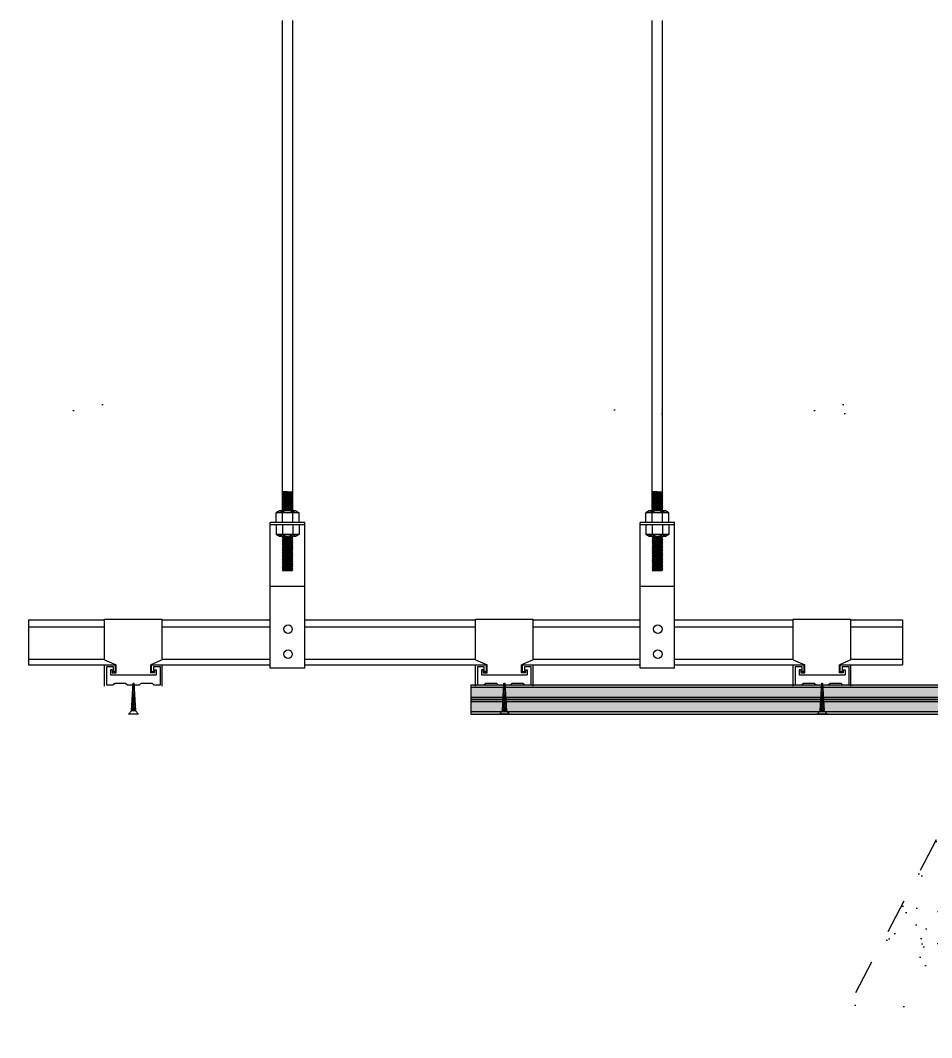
# Model space of a CAD drawing. Header units: millimetres. Extents: x -223175 to 287756, y -120611 to 352956.
# Drawn here: x 268001 to 268791, y 280271 to 281153 of the extents above; entities that cross this region are included whole.
import ezdxf

# ---------------------------------------------------------------- set-up
doc = ezdxf.new("R2010")
doc.units = ezdxf.units.MM
doc.header["$LTSCALE"] = 50
doc.linetypes.add('CEN', pattern=[62, 60, -1, 0, -1])
doc.linetypes.add('HIDDEN', pattern=[2, 1, -1])
for name, color, linetype in [('DE-8', 8, 'Continuous'), ('DETAIL', 7, 'Continuous'), ('DETAIL-HAT', 252, 'Continuous'), ('ELE-1', 7, 'Continuous'), ('f-steel', 4, 'Continuous'), ('IN-HAT', 250, 'Continuous')]:
    doc.layers.add(name, color=color, linetype=linetype)
pattern_1 = [(217.95067, (1012.379, 0), (0.198494, -4.892722), [0, -3.8608, 0, -4.318, 0, -4.1275]), (187.9507, (1012.379, 0), (-4.43871, -7.203387), [0, -2.0828, 0, -3.4798, 0, -1.3335]), (147.95067, (1015.503, 0.0246), (-7.909566, -0.076588), [0, -1.27, 0, -4.572, 0, -5.969]), (137.9507, (1015.503, 0.0246), (-7.617793, -2.289283), [0, -0.635, 0, -2.9972, 0, -3.429])]

# ---------------------------------------------------------------- blocks, each defined once
blk = doc.blocks.new('YTETYYYY')
at = {"layer": 'DE-8'}
for p, q in [((-1.76, 2.81), (1.76, 2.81)), ((-1.72, 2.91), (1.72, 2.91))]:
    blk.add_line(p, q, dxfattribs=at)
at = {"layer": 'DE-8', "linetype": 'Continuous'}
blk.add_lwpolyline([(-4.28, 0), (4.28, 0), (1.73, 2.84), (0.37, 26.9), (-0.37, 26.9), (-1.73, 2.84)], close=True, dxfattribs=at)
at = {"layer": 'DE-8'}
for centre, radius, start, end in [((1.61, 13.41), 5.41, 98.29252, 117.21274), ((1.61, 13.41), 5.91, 98.29252, 114.40075), ((1.61, 13.41), 7.16, 97.05318, 109.27361), ((1.61, 13.41), 7.66, 97.05318, 107.73141), ((1.61, 13.41), 8.91, 96.30184, 104.67958), ((1.61, 13.41), 9.41, 96.13859, 103.69768), ((1.61, 13.41), 10.66, 95.79759, 101.6621), ((1.61, 13.41), 11.16, 95.6826, 100.98005), ((1.61, 4.82), 4.16, 93.12096, 137.64699), ((1.61, 6.11), 4.16, 94.12481, 136.08207), ((1.61, 6.6), 4.16, 94.50623, 135.5005), ((1.61, 7.79), 4.16, 95.43011, 134.11923), ((1.61, 8.28), 4.16, 95.81179, 133.5593), ((1.61, 9.49), 4.16, 96.75664, 132.19827), ((1.61, 9.98), 4.16, 97.1388, 131.65743), ((1.61, 11.09), 4.16, 98.00457, 130.45143), ((1.61, 11.58), 4.16, 98.38735, 129.92637), ((1.61, 12.92), 4.16, 99.43644, 128.51148), ((1.61, 13.41), 4.16, 99.82018, 128.00238), ((1.61, 0.79), 4.16, 89.98744, 142.9158), ((1.61, 1.28), 4.16, 90.36933, 142.23716), ((1.61, 2.55), 4.16, 91.35395, 140.53796), ((1.61, 3.04), 4.16, 91.73547, 139.89757), ((1.61, 4.33), 4.16, 92.7396, 138.25539), ((1.61, -0.37), 4.16, 89.50543, 127.9517), ((1.61, -0.86), 4.16, 88.90124, 114.97145)]:
    blk.add_arc(centre, radius, start, end, dxfattribs=at)
blk = doc.blocks.new('light2')
at = {"layer": 'ELE-1'}
h = blk.add_hatch(dxfattribs=at)
h.set_pattern_fill('AR-SAND', color=1, scale=1.5, angle=29.17402, style=0)
h.set_pattern_definition([(171.674022, (-1106792.613, -163176.79), (-33.6901024, 65.269111), [0, -57.912, 0, -64.77, 0, -61.9125]), (201.674022, (-1106792.61, -163176.79), (-111.288674, 61.014692), [0, -31.242, 0, -52.197, 0, -20.0025]), (241.674022, (-1106751.695, -163153.95), (-103.702526, -57.6487944), [0, -19.05, 0, -68.58, 0, -89.535]), (251.674022, (-1106751.7, -163153.95), (-116.304614, -26.633539), [0, -9.525, 0, -44.958, 0, -51.435])])
edge = h.paths.add_edge_path()
edge.add_line((-60292.15, -8065.02), (-60300.52, -8049.12))
edge.add_line((-60308.77, -8033.45), (-60333.86, -8033.45))
edge.add_line((-60329.53, -8033.69), (-60345.88, -8057.57))
edge.add_line((-60345.88, -8057.57), (-60480.4, -8310.47))
edge.add_line((-60467.31, -8286.89), (-60175.32, -8286.89))
edge.add_line((-60162.93, -8311.18), (-60291.84, -8064.86))
h = blk.add_hatch(dxfattribs=at)
h.set_pattern_fill('AR-SAND', color=1, scale=0.375, angle=29.17402, style=0)
h.set_pattern_definition([(171.6740218, (-1106824.226, -163161.148), (-8.4225256, 16.31727775), [0, -14.478, 0, -16.1925, 0, -15.478125]), (201.6740218, (-1106824.226, -163161.148), (-27.82216854, 15.25367303), [0, -7.8105, 0, -13.04925, 0, -5.000625]), (241.6740218, (-1106813.996, -163155.437), (-25.9256315, -14.4121986), [0, -4.7625, 0, -17.145, 0, -22.38375]), (251.6740218, (-1106813.996, -163155.437), (-29.0761535, -6.65838476), [0, -2.38125, 0, -11.2395, 0, -12.85875])])
edge = h.paths.add_edge_path()
edge.add_line((-60378.19, -8117.64), (-60336.08, -8038.4))
edge.add_line((-60336.08, -8038.4), (-60327.62, -8039.92))
edge.add_line((-60327.62, -8039.92), (-60306.67, -8037.44))
edge.add_line((-60305.44, -8039.77), (-60302.44, -8045.47))
edge.add_line((-60302.44, -8045.47), (-60254.8, -8135.96))
edge.add_line((-60256, -8133.67), (-60380.02, -8125.98))
h = blk.add_hatch(dxfattribs=at)
h.set_pattern_fill('AR-SAND', color=1, scale=0.75, angle=29.17402, style=0)
h.set_pattern_definition([(171.6740218, (-1106775.13, -163208.106), (-16.8450512, 32.6345555), [0, -28.956, 0, -32.385, 0, -30.95625]), (201.674022, (-1106775.13, -163208.106), (-55.644337, 30.507346), [0, -15.621, 0, -26.0985, 0, -10.00125]), (241.6740218, (-1106754.672, -163196.684), (-51.851263, -28.8243972), [0, -9.525, 0, -34.29, 0, -44.7675]), (251.674022, (-1106754.67, -163196.684), (-58.152307, -13.3167695), [0, -4.7625, 0, -22.479, 0, -25.7175])])
edge = h.paths.add_edge_path()
edge.add_line((-60277.48, -8092.88), (-60282.93, -8082.52))
edge.add_line((-60289.34, -8070.35), (-60354.81, -8073.24))
edge.add_line((-60330.04, -8069.55), (-60359.02, -8081.23))
edge.add_line((-60359.02, -8081.23), (-60447.34, -8248.97))
edge.add_line((-60447.34, -8248.97), (-60194.96, -8249.59))
edge.add_line((-60188.2, -8262.95), (-60277.26, -8092.77))
at = {"color": 1, "linetype": 'HIDDEN', "ltscale": 0.6}
for p, q in [((-60333.86, -8033.45), (-60467.31, -8286.89)), ((-60308.77, -8033.45), (-60175.32, -8286.89))]:
    blk.add_line(p, q, dxfattribs=at)
blk = doc.blocks.new('*U2617')
at = {"layer": 'DETAIL-HAT', "ltscale": 1.5}
h = blk.add_hatch(dxfattribs=at)
h.set_pattern_fill('AR-SAND', color=256, scale=0.1, angle=180.45067)
h.set_pattern_definition(pattern_1)
h.paths.add_polyline_path([(0, 12.5), (447.3, 12.5), (447.3, 0), (0, 0)])
at = {"color": 0}
blk.add_lwpolyline([(0, 12.5), (447.3, 12.5), (447.3, 0), (0, 0)], close=True, dxfattribs=at)
at = {"layer": 'DETAIL-HAT'}
for p, q in [((0, 10.5), (447.3, 10.5)), ((0, 2), (447.3, 2))]:
    blk.add_line(p, q, dxfattribs=at)
blk = doc.blocks.new('*U2620')
at = {"layer": 'DETAIL-HAT', "ltscale": 1.5}
h = blk.add_hatch(dxfattribs=at)
h.set_pattern_fill('AR-SAND', color=256, scale=0.1, angle=180.45067)
h.set_pattern_definition(pattern_1)
h.paths.add_polyline_path([(0, 12.5), (447.3, 12.5), (447.3, 0), (0, 0)])
at = {"color": 0}
blk.add_lwpolyline([(0, 12.5), (447.3, 12.5), (447.3, 0), (0, 0)], close=True, dxfattribs=at)
at = {"layer": 'DETAIL-HAT'}
for p, q in [((0, 10.5), (447.3, 10.5)), ((0, 2), (447.3, 2))]:
    blk.add_line(p, q, dxfattribs=at)

msp = doc.modelspace()

# ---------------------------------------------------------------- hatches: boundary and pattern name
at = {"layer": 'IN-HAT', "linetype": 'CEN', "ltscale": 100}
h = msp.add_hatch(dxfattribs=at)
h.set_pattern_fill('AR-SAND', color=256, scale=2, style=0)
h.set_pattern_definition([(37.5, (318004.71, 269968.585), (-3.20006, 97.88265), [0, -77.216, 0, -86.36, 0, -82.55]), (7.5, (318004.71, 269968.59), (89.90466, 143.36502), [0, -41.656, 0, -69.596, 0, -26.67]), (327.5, (317942.226, 269968.585), (158.19847, 0.28744), [0, -25.4, 0, -91.44, 0, -119.38]), (317.5, (317942.23, 269968.59), (152.7113, 44.58586), [0, -12.7, 0, -59.944, 0, -68.58])])
h.paths.add_polyline_path([(268001.2575, 280811.3135), (268952.8553, 280811.3135), (268952.8553, 280820.8135), (268001.2575, 280820.8135)])
h = msp.add_hatch(dxfattribs=at)
h.set_pattern_fill('AR-SAND', color=256, scale=2, style=0)
h.set_pattern_definition([(37.5, (318647.06, 269968.585), (-3.20006, 97.88265), [0, -77.216, 0, -86.36, 0, -82.55]), (7.5, (318647.06, 269968.59), (89.90466, 143.36502), [0, -41.656, 0, -69.596, 0, -26.67]), (327.5, (318584.58, 269968.585), (158.19847, 0.28744), [0, -25.4, 0, -91.44, 0, -119.38]), (317.5, (318584.58, 269968.59), (152.7113, 44.58586), [0, -12.7, 0, -59.944, 0, -68.58])])
h.paths.add_polyline_path([(268643.6111, 280811.3135), (269595.2089, 280811.3135), (269595.2089, 280820.8135), (268643.6111, 280820.8135)])

# ---------------------------------------------------------------- linework, layer by layer
at = {"layer": 'f-steel', "color": 251}
for p, q in [((268228.4211, 280727.4277), (268228.4211, 281152.9489)), ((268237.4211, 280727.4277), (268237.4211, 281152.9489)), ((268549.048, 280727.4277), (268549.048, 281152.9489)), ((268558.048, 280727.4277), (268558.048, 281152.9489)), ((268229.1711, 280743.9277), (268228.4211, 280744.6777)), ((268228.4211, 280744.6777), (268237.4211, 280743.9277)), ((268228.4211, 280743.1777), (268229.1711, 280743.9277)), ((268229.1711, 280742.4277), (268228.4211, 280743.1777)), ((268228.4211, 280743.1777), (268237.4211, 280742.4277)), ((268229.1711, 280743.9277), (268236.6711, 280743.1777)), ((268236.6711, 280744.6777), (268237.4211, 280743.9277)), ((268237.4211, 280743.9277), (268236.6711, 280743.1777)), ((268236.6711, 280743.1777), (268237.4211, 280742.4277)), ((268549.798, 280743.9277), (268549.048, 280744.6777)), ((268549.048, 280744.6777), (268558.048, 280743.9277)), ((268549.048, 280743.1777), (268549.798, 280743.9277)), ((268549.798, 280742.4277), (268549.048, 280743.1777)), ((268549.048, 280743.1777), (268558.048, 280742.4277)), ((268549.798, 280743.9277), (268557.298, 280743.1777)), ((268557.298, 280744.6777), (268558.048, 280743.9277)), ((268558.048, 280743.9277), (268557.298, 280743.1777)), ((268557.298, 280743.1777), (268558.048, 280742.4277)), ((268228.4211, 280741.6777), (268229.1711, 280742.4277)), ((268229.1711, 280740.9277), (268228.4211, 280741.6777)), ((268228.4211, 280741.6777), (268237.4211, 280740.9277)), ((268228.4211, 280740.1777), (268229.1711, 280740.9277)), ((268229.1711, 280739.4277), (268228.4211, 280740.1777)), ((268228.4211, 280740.1777), (268237.4211, 280739.4277)), ((268228.4211, 280738.6777), (268229.1711, 280739.4277)), ((268229.1711, 280737.9277), (268228.4211, 280738.6777)), ((268228.4211, 280738.6777), (268237.4211, 280737.9277)), ((268228.4211, 280737.1777), (268229.1711, 280737.9277)), ((268229.1711, 280736.4277), (268228.4211, 280737.1777)), ((268228.4211, 280737.1777), (268237.4211, 280736.4277)), ((268228.4211, 280735.6777), (268229.1711, 280736.4277)), ((268229.1711, 280734.9277), (268228.4211, 280735.6777)), ((268228.4211, 280735.6777), (268237.4211, 280734.9277)), ((268228.4211, 280734.1777), (268229.1711, 280734.9277)), ((268229.1711, 280733.4277), (268228.4211, 280734.1777)), ((268228.4211, 280734.1777), (268237.4211, 280733.4277)), ((268229.1711, 280742.4277), (268236.6711, 280741.6777)), ((268229.1711, 280740.9277), (268236.6711, 280740.1777)), ((268229.1711, 280739.4277), (268236.6711, 280738.6777)), ((268229.1711, 280737.9277), (268236.6711, 280737.1777)), ((268229.1711, 280736.4277), (268236.6711, 280735.6777)), ((268229.1711, 280734.9277), (268236.6711, 280734.1777)), ((268237.4211, 280742.4277), (268236.6711, 280741.6777)), ((268236.6711, 280741.6777), (268237.4211, 280740.9277)), ((268237.4211, 280740.9277), (268236.6711, 280740.1777)), ((268236.6711, 280740.1777), (268237.4211, 280739.4277)), ((268237.4211, 280739.4277), (268236.6711, 280738.6777)), ((268236.6711, 280738.6777), (268237.4211, 280737.9277)), ((268237.4211, 280737.9277), (268236.6711, 280737.1777)), ((268236.6711, 280737.1777), (268237.4211, 280736.4277)), ((268237.4211, 280736.4277), (268236.6711, 280735.6777)), ((268236.6711, 280735.6777), (268237.4211, 280734.9277)), ((268237.4211, 280734.9277), (268236.6711, 280734.1777)), ((268236.6711, 280734.1777), (268237.4211, 280733.4277)), ((268549.048, 280741.6777), (268549.798, 280742.4277)), ((268549.798, 280740.9277), (268549.048, 280741.6777)), ((268549.048, 280741.6777), (268558.048, 280740.9277)), ((268549.048, 280740.1777), (268549.798, 280740.9277)), ((268549.798, 280739.4277), (268549.048, 280740.1777)), ((268549.048, 280740.1777), (268558.048, 280739.4277)), ((268549.048, 280738.6777), (268549.798, 280739.4277)), ((268549.798, 280737.9277), (268549.048, 280738.6777)), ((268549.048, 280738.6777), (268558.048, 280737.9277)), ((268549.048, 280737.1777), (268549.798, 280737.9277)), ((268549.798, 280736.4277), (268549.048, 280737.1777)), ((268549.048, 280737.1777), (268558.048, 280736.4277)), ((268549.048, 280735.6777), (268549.798, 280736.4277)), ((268549.798, 280734.9277), (268549.048, 280735.6777)), ((268549.048, 280735.6777), (268558.048, 280734.9277)), ((268549.048, 280734.1777), (268549.798, 280734.9277)), ((268549.798, 280733.4277), (268549.048, 280734.1777)), ((268549.048, 280734.1777), (268558.048, 280733.4277)), ((268549.798, 280742.4277), (268557.298, 280741.6777)), ((268549.798, 280740.9277), (268557.298, 280740.1777)), ((268549.798, 280739.4277), (268557.298, 280738.6777)), ((268549.798, 280737.9277), (268557.298, 280737.1777)), ((268549.798, 280736.4277), (268557.298, 280735.6777)), ((268549.798, 280734.9277), (268557.298, 280734.1777)), ((268558.048, 280742.4277), (268557.298, 280741.6777)), ((268557.298, 280741.6777), (268558.048, 280740.9277)), ((268558.048, 280740.9277), (268557.298, 280740.1777)), ((268557.298, 280740.1777), (268558.048, 280739.4277)), ((268558.048, 280739.4277), (268557.298, 280738.6777)), ((268557.298, 280738.6777), (268558.048, 280737.9277)), ((268558.048, 280737.9277), (268557.298, 280737.1777)), ((268557.298, 280737.1777), (268558.048, 280736.4277)), ((268558.048, 280736.4277), (268557.298, 280735.6777)), ((268557.298, 280735.6777), (268558.048, 280734.9277)), ((268558.048, 280734.9277), (268557.298, 280734.1777)), ((268557.298, 280734.1777), (268558.048, 280733.4277)), ((268225.9211, 280727.4277), (268222.9211, 280725.9277)), ((268242.9211, 280725.9277), (268222.9211, 280725.9277)), ((268222.9211, 280717.4277), (268222.9211, 280725.9277)), ((268239.9211, 280727.4277), (268225.9211, 280727.4277)), ((268228.4211, 280732.6777), (268229.1711, 280733.4277)), ((268229.1711, 280731.9277), (268228.4211, 280732.6777)), ((268228.4211, 280732.6777), (268237.4211, 280731.9277)), ((268228.4211, 280731.1777), (268229.1711, 280731.9277)), ((268229.1711, 280730.4277), (268228.4211, 280731.1777)), ((268228.4211, 280731.1777), (268237.4211, 280730.4277)), ((268228.4211, 280729.6777), (268229.1711, 280730.4277)), ((268229.1711, 280728.9277), (268228.4211, 280729.6777)), ((268228.4211, 280729.6777), (268237.4211, 280728.9277)), ((268228.4211, 280728.1777), (268229.1711, 280728.9277)), ((268229.1711, 280727.4277), (268228.4211, 280728.1777)), ((268228.4211, 280728.1777), (268235.9211, 280727.4277)), ((268228.4211, 280717.4277), (268228.4211, 280725.9277)), ((268229.1711, 280733.4277), (268236.6711, 280732.6777)), ((268229.1711, 280731.9277), (268236.6711, 280731.1777)), ((268229.1711, 280730.4277), (268236.6711, 280729.6777)), ((268229.1711, 280728.9277), (268236.6711, 280728.1777)), ((268237.4211, 280733.4277), (268236.6711, 280732.6777)), ((268236.6711, 280732.6777), (268237.4211, 280731.9277)), ((268237.4211, 280731.9277), (268236.6711, 280731.1777)), ((268236.6711, 280731.1777), (268237.4211, 280730.4277)), ((268237.4211, 280730.4277), (268236.6711, 280729.6777)), ((268236.6711, 280729.6777), (268237.4211, 280728.9277)), ((268237.4211, 280728.9277), (268236.6711, 280728.1777)), ((268236.6711, 280728.1777), (268237.4211, 280727.4277)), ((268237.4211, 280717.4277), (268237.4211, 280725.9277)), ((268242.9211, 280725.9277), (268239.9211, 280727.4277)), ((268242.9211, 280717.4277), (268242.9211, 280725.9277)), ((268546.548, 280727.4277), (268543.548, 280725.9277)), ((268563.548, 280725.9277), (268543.548, 280725.9277)), ((268543.548, 280717.4277), (268543.548, 280725.9277)), ((268560.548, 280727.4277), (268546.548, 280727.4277)), ((268549.048, 280732.6777), (268549.798, 280733.4277)), ((268549.798, 280731.9277), (268549.048, 280732.6777)), ((268549.048, 280732.6777), (268558.048, 280731.9277)), ((268549.048, 280731.1777), (268549.798, 280731.9277)), ((268549.798, 280730.4277), (268549.048, 280731.1777)), ((268549.048, 280731.1777), (268558.048, 280730.4277)), ((268549.048, 280729.6777), (268549.798, 280730.4277)), ((268549.798, 280728.9277), (268549.048, 280729.6777)), ((268549.048, 280729.6777), (268558.048, 280728.9277)), ((268549.048, 280728.1777), (268549.798, 280728.9277)), ((268549.798, 280727.4277), (268549.048, 280728.1777)), ((268549.048, 280728.1777), (268556.548, 280727.4277)), ((268549.048, 280717.4277), (268549.048, 280725.9277)), ((268549.798, 280733.4277), (268557.298, 280732.6777)), ((268549.798, 280731.9277), (268557.298, 280731.1777)), ((268549.798, 280730.4277), (268557.298, 280729.6777)), ((268549.798, 280728.9277), (268557.298, 280728.1777)), ((268558.048, 280733.4277), (268557.298, 280732.6777)), ((268557.298, 280732.6777), (268558.048, 280731.9277)), ((268558.048, 280731.9277), (268557.298, 280731.1777)), ((268557.298, 280731.1777), (268558.048, 280730.4277)), ((268558.048, 280730.4277), (268557.298, 280729.6777)), ((268557.298, 280729.6777), (268558.048, 280728.9277)), ((268558.048, 280728.9277), (268557.298, 280728.1777)), ((268557.298, 280728.1777), (268558.048, 280727.4277)), ((268558.048, 280717.4277), (268558.048, 280725.9277)), ((268563.548, 280725.9277), (268560.548, 280727.4277)), ((268563.548, 280717.4277), (268563.548, 280725.9277)), ((268217.9211, 280590.9996), (268217.9211, 280717.4277)), ((268247.9211, 280717.4277), (268217.9211, 280717.4277)), ((268247.9211, 280590.9996), (268247.9211, 280717.4277)), ((268538.548, 280590.9996), (268538.548, 280717.4277)), ((268568.548, 280717.4277), (268538.548, 280717.4277)), ((268568.548, 280590.9996), (268568.548, 280717.4277)), ((268247.9211, 280715.4277), (268217.9211, 280715.4277)), ((268222.9211, 280715.4277), (268222.9211, 280706.9277)), ((268228.4211, 280715.4277), (268228.4211, 280706.9277)), ((268237.4211, 280715.4277), (268237.4211, 280706.9277)), ((268242.9211, 280715.4277), (268242.9211, 280706.9277)), ((268568.548, 280715.4277), (268538.548, 280715.4277)), ((268543.548, 280715.4277), (268543.548, 280706.9277)), ((268549.048, 280715.4277), (268549.048, 280706.9277)), ((268558.048, 280715.4277), (268558.048, 280706.9277)), ((268563.548, 280715.4277), (268563.548, 280706.9277)), ((268242.9211, 280706.9277), (268222.9211, 280706.9277)), ((268225.9211, 280705.4277), (268222.9211, 280706.9277)), ((268239.9211, 280705.4277), (268225.9211, 280705.4277)), ((268229.1711, 280704.6777), (268228.4211, 280705.4277)), ((268228.4211, 280703.9277), (268229.1711, 280704.6777)), ((268237.4211, 280703.1777), (268228.4211, 280703.9277)), ((268229.1711, 280703.1777), (268228.4211, 280703.9277)), ((268228.4211, 280702.4277), (268229.1711, 280703.1777)), ((268237.4211, 280701.6777), (268228.4211, 280702.4277)), ((268229.1711, 280701.6777), (268228.4211, 280702.4277)), ((268228.4211, 280700.9277), (268229.1711, 280701.6777)), ((268237.4211, 280700.1777), (268228.4211, 280700.9277)), ((268229.1711, 280700.1777), (268228.4211, 280700.9277)), ((268228.4211, 280699.4277), (268229.1711, 280700.1777)), ((268237.4211, 280698.6777), (268228.4211, 280699.4277)), ((268229.1711, 280698.6777), (268228.4211, 280699.4277)), ((268228.4211, 280697.9277), (268229.1711, 280698.6777)), ((268236.6711, 280703.9277), (268229.1711, 280704.6777)), ((268236.6711, 280702.4277), (268229.1711, 280703.1777)), ((268236.6711, 280700.9277), (268229.1711, 280701.6777)), ((268236.6711, 280699.4277), (268229.1711, 280700.1777)), ((268236.6711, 280697.9277), (268229.1711, 280698.6777)), ((268237.4211, 280704.6777), (268229.9211, 280705.4277)), ((268236.6711, 280705.4277), (268237.4211, 280704.6777)), ((268237.4211, 280704.6777), (268236.6711, 280703.9277)), ((268236.6711, 280703.9277), (268237.4211, 280703.1777)), ((268237.4211, 280703.1777), (268236.6711, 280702.4277)), ((268236.6711, 280702.4277), (268237.4211, 280701.6777)), ((268237.4211, 280701.6777), (268236.6711, 280700.9277)), ((268236.6711, 280700.9277), (268237.4211, 280700.1777)), ((268237.4211, 280700.1777), (268236.6711, 280699.4277)), ((268236.6711, 280699.4277), (268237.4211, 280698.6777)), ((268237.4211, 280698.6777), (268236.6711, 280697.9277)), ((268242.9211, 280706.9277), (268239.9211, 280705.4277)), ((268563.548, 280706.9277), (268543.548, 280706.9277)), ((268546.548, 280705.4277), (268543.548, 280706.9277)), ((268560.548, 280705.4277), (268546.548, 280705.4277)), ((268549.798, 280704.6777), (268549.048, 280705.4277)), ((268549.048, 280703.9277), (268549.798, 280704.6777)), ((268558.048, 280703.1777), (268549.048, 280703.9277)), ((268549.798, 280703.1777), (268549.048, 280703.9277)), ((268549.048, 280702.4277), (268549.798, 280703.1777)), ((268558.048, 280701.6777), (268549.048, 280702.4277)), ((268549.798, 280701.6777), (268549.048, 280702.4277)), ((268549.048, 280700.9277), (268549.798, 280701.6777)), ((268558.048, 280700.1777), (268549.048, 280700.9277)), ((268549.798, 280700.1777), (268549.048, 280700.9277)), ((268549.048, 280699.4277), (268549.798, 280700.1777)), ((268558.048, 280698.6777), (268549.048, 280699.4277)), ((268549.798, 280698.6777), (268549.048, 280699.4277)), ((268549.048, 280697.9277), (268549.798, 280698.6777)), ((268557.298, 280703.9277), (268549.798, 280704.6777)), ((268557.298, 280702.4277), (268549.798, 280703.1777)), ((268557.298, 280700.9277), (268549.798, 280701.6777)), ((268557.298, 280699.4277), (268549.798, 280700.1777)), ((268557.298, 280697.9277), (268549.798, 280698.6777)), ((268558.048, 280704.6777), (268550.548, 280705.4277)), ((268557.298, 280705.4277), (268558.048, 280704.6777)), ((268558.048, 280704.6777), (268557.298, 280703.9277)), ((268557.298, 280703.9277), (268558.048, 280703.1777)), ((268558.048, 280703.1777), (268557.298, 280702.4277)), ((268557.298, 280702.4277), (268558.048, 280701.6777)), ((268558.048, 280701.6777), (268557.298, 280700.9277)), ((268557.298, 280700.9277), (268558.048, 280700.1777)), ((268558.048, 280700.1777), (268557.298, 280699.4277)), ((268557.298, 280699.4277), (268558.048, 280698.6777)), ((268558.048, 280698.6777), (268557.298, 280697.9277)), ((268563.548, 280706.9277), (268560.548, 280705.4277)), ((268217.9211, 280590.9996), (268217.9211, 280697.8521)), ((268237.4211, 280697.1777), (268228.4211, 280697.9277)), ((268229.1711, 280697.1777), (268228.4211, 280697.9277)), ((268228.4211, 280696.4277), (268229.1711, 280697.1777)), ((268237.4211, 280695.6777), (268228.4211, 280696.4277)), ((268229.1711, 280695.6777), (268228.4211, 280696.4277)), ((268228.4211, 280694.9277), (268229.1711, 280695.6777)), ((268237.4211, 280694.1777), (268228.4211, 280694.9277)), ((268229.1711, 280694.1777), (268228.4211, 280694.9277)), ((268228.4211, 280693.4277), (268229.1711, 280694.1777)), ((268237.4211, 280692.6777), (268228.4211, 280693.4277)), ((268229.1711, 280692.6777), (268228.4211, 280693.4277)), ((268228.4211, 280691.9277), (268229.1711, 280692.6777)), ((268229.1711, 280691.1777), (268228.4211, 280691.9277)), ((268237.4211, 280691.1777), (268228.4211, 280691.9277)), ((268228.4211, 280690.4277), (268229.1711, 280691.1777)), ((268237.4211, 280689.6777), (268228.4211, 280690.4277)), ((268229.1711, 280689.6777), (268228.4211, 280690.4277)), ((268228.4211, 280688.9277), (268229.1711, 280689.6777)), ((268236.6711, 280696.4277), (268229.1711, 280697.1777)), ((268236.6711, 280694.9277), (268229.1711, 280695.6777)), ((268236.6711, 280693.4277), (268229.1711, 280694.1777)), ((268236.6711, 280691.9277), (268229.1711, 280692.6777)), ((268236.6711, 280690.4277), (268229.1711, 280691.1777)), ((268236.6711, 280688.9277), (268229.1711, 280689.6777)), ((268236.6711, 280697.9277), (268237.4211, 280697.1777)), ((268237.4211, 280697.1777), (268236.6711, 280696.4277)), ((268236.6711, 280696.4277), (268237.4211, 280695.6777)), ((268237.4211, 280695.6777), (268236.6711, 280694.9277)), ((268236.6711, 280694.9277), (268237.4211, 280694.1777)), ((268237.4211, 280694.1777), (268236.6711, 280693.4277)), ((268236.6711, 280693.4277), (268237.4211, 280692.6777)), ((268237.4211, 280692.6777), (268236.6711, 280691.9277)), ((268236.6711, 280691.9277), (268237.4211, 280691.1777)), ((268237.4211, 280691.1777), (268236.6711, 280690.4277)), ((268236.6711, 280690.4277), (268237.4211, 280689.6777)), ((268237.4211, 280689.6777), (268236.6711, 280688.9277)), ((268247.9211, 280590.9996), (268247.9211, 280697.8521)), ((268538.548, 280590.9996), (268538.548, 280697.8521)), ((268558.048, 280697.1777), (268549.048, 280697.9277)), ((268549.798, 280697.1777), (268549.048, 280697.9277)), ((268549.048, 280696.4277), (268549.798, 280697.1777)), ((268558.048, 280695.6777), (268549.048, 280696.4277)), ((268549.798, 280695.6777), (268549.048, 280696.4277)), ((268549.048, 280694.9277), (268549.798, 280695.6777)), ((268558.048, 280694.1777), (268549.048, 280694.9277)), ((268549.798, 280694.1777), (268549.048, 280694.9277)), ((268549.048, 280693.4277), (268549.798, 280694.1777)), ((268558.048, 280692.6777), (268549.048, 280693.4277)), ((268549.798, 280692.6777), (268549.048, 280693.4277)), ((268549.048, 280691.9277), (268549.798, 280692.6777)), ((268549.798, 280691.1777), (268549.048, 280691.9277)), ((268558.048, 280691.1777), (268549.048, 280691.9277)), ((268549.048, 280690.4277), (268549.798, 280691.1777)), ((268558.048, 280689.6777), (268549.048, 280690.4277)), ((268549.798, 280689.6777), (268549.048, 280690.4277)), ((268549.048, 280688.9277), (268549.798, 280689.6777)), ((268557.298, 280696.4277), (268549.798, 280697.1777)), ((268557.298, 280694.9277), (268549.798, 280695.6777)), ((268557.298, 280693.4277), (268549.798, 280694.1777)), ((268557.298, 280691.9277), (268549.798, 280692.6777)), ((268557.298, 280690.4277), (268549.798, 280691.1777)), ((268557.298, 280688.9277), (268549.798, 280689.6777)), ((268557.298, 280697.9277), (268558.048, 280697.1777)), ((268558.048, 280697.1777), (268557.298, 280696.4277)), ((268557.298, 280696.4277), (268558.048, 280695.6777)), ((268558.048, 280695.6777), (268557.298, 280694.9277)), ((268557.298, 280694.9277), (268558.048, 280694.1777)), ((268558.048, 280694.1777), (268557.298, 280693.4277)), ((268557.298, 280693.4277), (268558.048, 280692.6777)), ((268558.048, 280692.6777), (268557.298, 280691.9277)), ((268557.298, 280691.9277), (268558.048, 280691.1777)), ((268558.048, 280691.1777), (268557.298, 280690.4277)), ((268557.298, 280690.4277), (268558.048, 280689.6777)), ((268558.048, 280689.6777), (268557.298, 280688.9277)), ((268568.548, 280590.9996), (268568.548, 280697.8521)), ((268237.4211, 280688.1777), (268228.4211, 280688.9277)), ((268229.1711, 280688.1777), (268228.4211, 280688.9277)), ((268228.4211, 280687.4277), (268229.1711, 280688.1777)), ((268237.4211, 280686.6777), (268228.4211, 280687.4277)), ((268229.1711, 280686.6777), (268228.4211, 280687.4277)), ((268228.4211, 280685.9277), (268229.1711, 280686.6777)), ((268237.4211, 280685.1777), (268228.4211, 280685.9277)), ((268229.1711, 280685.1777), (268228.4211, 280685.9277)), ((268228.4211, 280684.4277), (268229.1711, 280685.1777)), ((268237.4211, 280683.6777), (268228.4211, 280684.4277)), ((268229.1711, 280683.6777), (268228.4211, 280684.4277)), ((268228.4211, 280682.9277), (268229.1711, 280683.6777)), ((268237.4211, 280682.1777), (268228.4211, 280682.9277)), ((268229.1711, 280682.1777), (268228.4211, 280682.9277)), ((268228.4211, 280681.4277), (268229.1711, 280682.1777)), ((268237.4211, 280680.6777), (268228.4211, 280681.4277)), ((268229.1711, 280680.6777), (268228.4211, 280681.4277)), ((268236.6711, 280687.4277), (268229.1711, 280688.1777)), ((268236.6711, 280685.9277), (268229.1711, 280686.6777)), ((268236.6711, 280684.4277), (268229.1711, 280685.1777)), ((268236.6711, 280682.9277), (268229.1711, 280683.6777)), ((268236.6711, 280681.4277), (268229.1711, 280682.1777)), ((268236.6711, 280688.9277), (268237.4211, 280688.1777)), ((268237.4211, 280688.1777), (268236.6711, 280687.4277)), ((268236.6711, 280687.4277), (268237.4211, 280686.6777)), ((268237.4211, 280686.6777), (268236.6711, 280685.9277)), ((268236.6711, 280685.9277), (268237.4211, 280685.1777)), ((268237.4211, 280685.1777), (268236.6711, 280684.4277)), ((268236.6711, 280684.4277), (268237.4211, 280683.6777)), ((268237.4211, 280683.6777), (268236.6711, 280682.9277)), ((268236.6711, 280682.9277), (268237.4211, 280682.1777)), ((268237.4211, 280682.1777), (268236.6711, 280681.4277)), ((268236.6711, 280681.4277), (268237.4211, 280680.6777)), ((268558.048, 280688.1777), (268549.048, 280688.9277)), ((268549.798, 280688.1777), (268549.048, 280688.9277)), ((268549.048, 280687.4277), (268549.798, 280688.1777)), ((268558.048, 280686.6777), (268549.048, 280687.4277)), ((268549.798, 280686.6777), (268549.048, 280687.4277)), ((268549.048, 280685.9277), (268549.798, 280686.6777)), ((268558.048, 280685.1777), (268549.048, 280685.9277)), ((268549.798, 280685.1777), (268549.048, 280685.9277)), ((268549.048, 280684.4277), (268549.798, 280685.1777)), ((268558.048, 280683.6777), (268549.048, 280684.4277)), ((268549.798, 280683.6777), (268549.048, 280684.4277)), ((268549.048, 280682.9277), (268549.798, 280683.6777)), ((268558.048, 280682.1777), (268549.048, 280682.9277)), ((268549.798, 280682.1777), (268549.048, 280682.9277)), ((268549.048, 280681.4277), (268549.798, 280682.1777)), ((268558.048, 280680.6777), (268549.048, 280681.4277)), ((268549.798, 280680.6777), (268549.048, 280681.4277)), ((268557.298, 280687.4277), (268549.798, 280688.1777)), ((268557.298, 280685.9277), (268549.798, 280686.6777)), ((268557.298, 280684.4277), (268549.798, 280685.1777)), ((268557.298, 280682.9277), (268549.798, 280683.6777)), ((268557.298, 280681.4277), (268549.798, 280682.1777)), ((268557.298, 280688.9277), (268558.048, 280688.1777)), ((268558.048, 280688.1777), (268557.298, 280687.4277)), ((268557.298, 280687.4277), (268558.048, 280686.6777)), ((268558.048, 280686.6777), (268557.298, 280685.9277)), ((268557.298, 280685.9277), (268558.048, 280685.1777)), ((268558.048, 280685.1777), (268557.298, 280684.4277)), ((268557.298, 280684.4277), (268558.048, 280683.6777)), ((268558.048, 280683.6777), (268557.298, 280682.9277)), ((268557.298, 280682.9277), (268558.048, 280682.1777)), ((268558.048, 280682.1777), (268557.298, 280681.4277)), ((268557.298, 280681.4277), (268558.048, 280680.6777)), ((268228.4211, 280679.9277), (268229.1711, 280680.6777)), ((268237.4211, 280679.1777), (268228.4211, 280679.9277)), ((268229.1711, 280679.1777), (268228.4211, 280679.9277)), ((268228.4211, 280678.4277), (268229.1711, 280679.1777)), ((268237.4211, 280677.6777), (268228.4211, 280678.4277)), ((268229.1711, 280677.6777), (268228.4211, 280678.4277)), ((268228.4211, 280676.9277), (268229.1711, 280677.6777)), ((268237.4211, 280676.1777), (268228.4211, 280676.9277)), ((268229.1711, 280676.1777), (268228.4211, 280676.9277)), ((268228.4211, 280675.4277), (268229.1711, 280676.1777)), ((268236.6711, 280675.4277), (268228.4211, 280675.4277)), ((268236.6711, 280679.9277), (268229.1711, 280680.6777)), ((268236.6711, 280678.4277), (268229.1711, 280679.1777)), ((268236.6711, 280676.9277), (268229.1711, 280677.6777)), ((268236.6711, 280675.4277), (268229.1711, 280676.1777)), ((268237.4211, 280680.6777), (268236.6711, 280679.9277)), ((268236.6711, 280679.9277), (268237.4211, 280679.1777)), ((268237.4211, 280679.1777), (268236.6711, 280678.4277)), ((268236.6711, 280678.4277), (268237.4211, 280677.6777)), ((268237.4211, 280677.6777), (268236.6711, 280676.9277)), ((268236.6711, 280676.9277), (268237.4211, 280676.1777)), ((268237.4211, 280676.1777), (268236.6711, 280675.4277)), ((268549.048, 280679.9277), (268549.798, 280680.6777)), ((268558.048, 280679.1777), (268549.048, 280679.9277)), ((268549.798, 280679.1777), (268549.048, 280679.9277)), ((268549.048, 280678.4277), (268549.798, 280679.1777)), ((268558.048, 280677.6777), (268549.048, 280678.4277)), ((268549.798, 280677.6777), (268549.048, 280678.4277)), ((268549.048, 280676.9277), (268549.798, 280677.6777)), ((268558.048, 280676.1777), (268549.048, 280676.9277)), ((268549.798, 280676.1777), (268549.048, 280676.9277)), ((268549.048, 280675.4277), (268549.798, 280676.1777)), ((268557.298, 280675.4277), (268549.048, 280675.4277)), ((268557.298, 280679.9277), (268549.798, 280680.6777)), ((268557.298, 280678.4277), (268549.798, 280679.1777)), ((268557.298, 280676.9277), (268549.798, 280677.6777)), ((268557.298, 280675.4277), (268549.798, 280676.1777)), ((268558.048, 280680.6777), (268557.298, 280679.9277)), ((268557.298, 280679.9277), (268558.048, 280679.1777)), ((268558.048, 280679.1777), (268557.298, 280678.4277)), ((268557.298, 280678.4277), (268558.048, 280677.6777)), ((268558.048, 280677.6777), (268557.298, 280676.9277)), ((268557.298, 280676.9277), (268558.048, 280676.1777)), ((268558.048, 280676.1777), (268557.298, 280675.4277)), ((268247.9211, 280661.9244), (268217.9211, 280661.9244)), ((268247.9211, 280661.9244), (268217.9211, 280661.9244)), ((268568.548, 280661.9244), (268538.548, 280661.9244)), ((268568.548, 280661.9244), (268538.548, 280661.9244)), ((268008.21, 280632.9739), (268074.299, 280632.9739)), ((268074.299, 280633.5739), (268124.299, 280633.5739)), ((268074.299, 280598.2239), (268074.299, 280633.5739)), ((268124.299, 280598.2239), (268124.299, 280633.5739)), ((268124.299, 280632.9739), (268217.9211, 280632.9739)), ((268247.9211, 280632.9739), (268395.8867, 280632.9739)), ((268395.8867, 280633.5739), (268445.8867, 280633.5739)), ((268395.8867, 280598.2239), (268395.8867, 280633.5739)), ((268445.8867, 280598.2239), (268445.8867, 280633.5739)), ((268445.8867, 280632.9739), (268538.548, 280632.9739)), ((268568.548, 280632.9739), (268671.4065, 280632.9739)), ((268671.4065, 280633.5739), (268721.4065, 280633.5739)), ((268671.4065, 280598.2239), (268671.4065, 280633.5739)), ((268721.4065, 280598.2239), (268721.4065, 280633.5739)), ((268721.4065, 280632.9739), (268766.1778, 280632.9739)), ((268008.21, 280626.9739), (268074.299, 280626.9739)), ((268124.299, 280626.9739), (268217.9211, 280626.9739)), ((268247.9211, 280626.9739), (268395.8867, 280626.9739)), ((268445.8867, 280626.9739), (268538.548, 280626.9739)), ((268568.548, 280626.9739), (268671.4065, 280626.9739)), ((268721.4065, 280626.9739), (268766.1778, 280626.9739)), ((268008.21, 280598.9739), (268074.299, 280598.9739)), ((268008.21, 280593.9739), (268084.299, 280593.9739)), ((268074.299, 280598.2239), (268084.299, 280593.9739)), ((268074.299, 280575.5739), (268074.299, 280593.9739)), ((268084.299, 280586.9739), (268084.299, 280593.9739)), ((268124.299, 280598.2239), (268114.299, 280593.9739)), ((268114.299, 280593.9739), (268217.9211, 280593.9739)), ((268114.299, 280586.9739), (268114.299, 280593.9739)), ((268124.299, 280598.9739), (268217.9211, 280598.9739)), ((268124.299, 280575.5739), (268124.299, 280593.9739)), ((268247.9211, 280598.9739), (268395.8867, 280598.9739)), ((268247.9211, 280593.9739), (268405.8867, 280593.9739)), ((268395.8867, 280598.2239), (268405.8867, 280593.9739)), ((268395.8867, 280575.5739), (268395.8867, 280593.9739)), ((268405.8867, 280586.9739), (268405.8867, 280593.9739)), ((268445.8867, 280598.2239), (268435.8867, 280593.9739)), ((268435.8867, 280593.9739), (268538.548, 280593.9739)), ((268435.8867, 280586.9739), (268435.8867, 280593.9739)), ((268445.8867, 280598.9739), (268538.548, 280598.9739)), ((268445.8867, 280575.5739), (268445.8867, 280593.9739)), ((268568.548, 280598.9739), (268671.4065, 280598.9739)), ((268568.548, 280593.9739), (268681.4065, 280593.9739)), ((268671.4065, 280598.2239), (268681.4065, 280593.9739)), ((268671.4065, 280575.5739), (268671.4065, 280593.9739)), ((268681.4065, 280586.9739), (268681.4065, 280593.9739)), ((268721.4065, 280598.2239), (268711.4065, 280593.9739)), ((268711.4065, 280593.9739), (268766.1778, 280593.9739)), ((268711.4065, 280586.9739), (268711.4065, 280593.9739)), ((268721.4065, 280598.9739), (268766.1778, 280598.9739)), ((268721.4065, 280575.5739), (268721.4065, 280593.9739)), ((268079.449, 280589.5739), (268079.449, 280585.4739)), ((268080.949, 280589.5739), (268079.449, 280589.5739)), ((268079.449, 280585.4739), (268119.149, 280585.4739)), ((268080.949, 280589.5739), (268080.949, 280586.9739)), ((268080.949, 280586.9739), (268084.299, 280586.9739)), ((268117.649, 280586.9739), (268114.299, 280586.9739)), ((268117.649, 280589.5739), (268117.649, 280586.9739)), ((268117.649, 280589.5739), (268119.149, 280589.5739)), ((268119.149, 280589.5739), (268119.149, 280585.4739)), ((268247.9211, 280590.9996), (268217.9211, 280590.9996)), ((268401.0367, 280589.5739), (268401.0367, 280585.4739)), ((268402.5367, 280589.5739), (268401.0367, 280589.5739)), ((268401.0367, 280585.4739), (268440.7367, 280585.4739)), ((268402.5367, 280589.5739), (268402.5367, 280586.9739)), ((268402.5367, 280586.9739), (268405.8867, 280586.9739)), ((268439.2367, 280586.9739), (268435.8867, 280586.9739)), ((268439.2367, 280589.5739), (268439.2367, 280586.9739)), ((268439.2367, 280589.5739), (268440.7367, 280589.5739)), ((268440.7367, 280589.5739), (268440.7367, 280585.4739)), ((268568.548, 280590.9996), (268538.548, 280590.9996)), ((268676.5565, 280589.5739), (268676.5565, 280585.4739)), ((268678.0565, 280589.5739), (268676.5565, 280589.5739)), ((268676.5565, 280585.4739), (268716.2565, 280585.4739)), ((268678.0565, 280589.5739), (268678.0565, 280586.9739)), ((268678.0565, 280586.9739), (268681.4065, 280586.9739)), ((268714.7565, 280586.9739), (268711.4065, 280586.9739)), ((268714.7565, 280589.5739), (268714.7565, 280586.9739)), ((268714.7565, 280589.5739), (268716.2565, 280589.5739)), ((268716.2565, 280589.5739), (268716.2565, 280585.4739))]:
    msp.add_line(p, q, dxfattribs=at)
for points in [[(268008.21, 280632.9739), (268008.21, 280593.9739)], [(268766.1778, 280632.9739), (268766.1778, 280593.9739)], [(268083.549, 280593.9739), (268083.549, 280587.9739), (268081.949, 280587.9739), (268081.949, 280592.3739), (268075.899, 280592.3739), (268075.899, 280576.5739), (268081.5362, 280576.5739), (268083.1362, 280578.1739), (268092.4617, 280578.1739), (268094.0617, 280576.5739), (268104.5362, 280576.5739), (268106.1362, 280578.1739), (268115.4617, 280578.1739), (268117.0617, 280576.5739), (268122.699, 280576.5739), (268122.699, 280592.3739), (268116.649, 280592.3739), (268116.649, 280587.9739), (268115.049, 280587.9739), (268115.049, 280593.9739)], [(268405.1367, 280593.9739), (268405.1367, 280587.9739), (268403.5367, 280587.9739), (268403.5367, 280592.3739), (268397.4867, 280592.3739), (268397.4867, 280576.5739), (268403.124, 280576.5739), (268404.724, 280578.1739), (268414.0495, 280578.1739), (268415.6495, 280576.5739), (268426.124, 280576.5739), (268427.724, 280578.1739), (268437.0495, 280578.1739), (268438.6495, 280576.5739), (268444.2867, 280576.5739), (268444.2867, 280592.3739), (268438.2367, 280592.3739), (268438.2367, 280587.9739), (268436.6367, 280587.9739), (268436.6367, 280593.9739)], [(268680.6565, 280593.9739), (268680.6565, 280587.9739), (268679.0565, 280587.9739), (268679.0565, 280592.3739), (268673.0065, 280592.3739), (268673.0065, 280576.5739), (268678.6438, 280576.5739), (268680.2438, 280578.1739), (268689.5693, 280578.1739), (268691.1693, 280576.5739), (268701.6438, 280576.5739), (268703.2438, 280578.1739), (268712.5693, 280578.1739), (268714.1693, 280576.5739), (268719.8065, 280576.5739), (268719.8065, 280592.3739), (268713.7565, 280592.3739), (268713.7565, 280587.9739), (268712.1565, 280587.9739), (268712.1565, 280593.9739)]]:
    msp.add_lwpolyline(points, dxfattribs=at)
for centre in [(268233.3486, 280624.9335), (268553.9754, 280624.9335), (268233.3486, 280603.2209), (268553.9754, 280603.2209)]:
    msp.add_circle(centre, 3.6522, dxfattribs=at)
for centre, start, end in [((268223.9211, 280733.4277), 270, 306.8698976), ((268232.9211, 280733.4277), 233.1301024, 306.8698976), ((268241.9211, 280733.4277), 233.1301024, 270), ((268544.548, 280733.4277), 270, 306.8698976), ((268553.548, 280733.4277), 233.1301024, 306.8698976), ((268562.548, 280733.4277), 233.1301024, 270), ((268223.9211, 280699.4277), 53.1301024, 90), ((268232.9211, 280699.4277), 53.1301024, 126.8698976), ((268241.9211, 280699.4277), 90, 126.8698976), ((268544.548, 280699.4277), 53.1301024, 90), ((268553.548, 280699.4277), 53.1301024, 126.8698976), ((268562.548, 280699.4277), 90, 126.8698976)]:
    msp.add_arc(centre, 7.5, start, end, dxfattribs=at)

# ---------------------------------------------------------------- block references
at = {"color": 0, "xscale": -1}
for p in [(268099.299, 280551.3133), (268420.8867, 280551.3133), (268696.4065, 280551.3133)]:
    msp.add_blockref('YTETYYYY', p, dxfattribs=at)
at = {"color": 0}
msp.add_blockref('light2', (329185.0337, 288581.8487), dxfattribs=at)
at = {"layer": 'DETAIL', "color": 6, "xscale": -1}
for name, p in [('*U2620', (268839.1771, 280563.8133)), ('*U2617', (268839.1771, 280551.3133))]:
    msp.add_blockref(name, p, dxfattribs=at)

doc.saveas('drawing.dxf')
